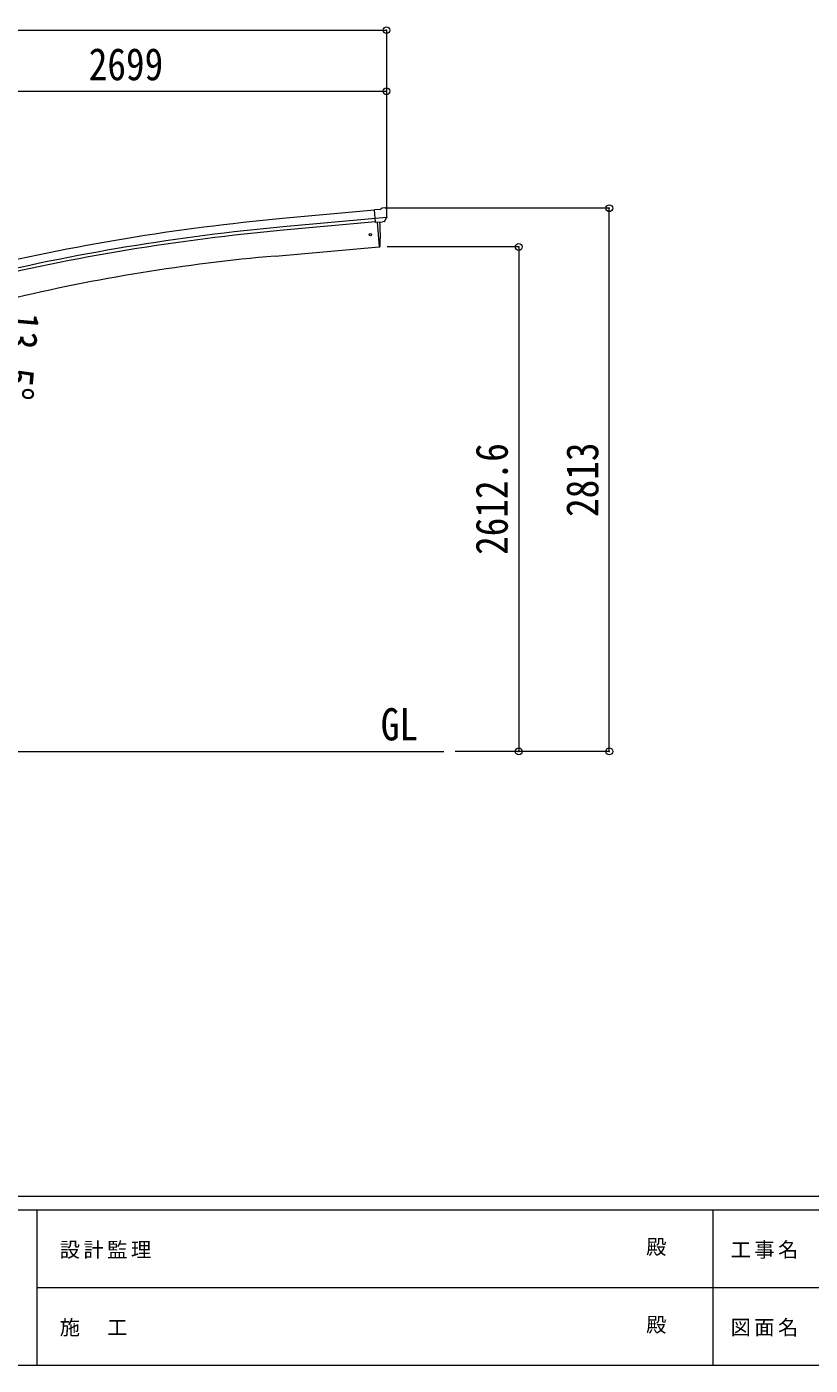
# Model space of a CAD drawing. Units: millimetres at full size. Extents: x -9783 to 9892, y -6828 to 6752.
# Drawn here: x -4022 to 35, y -6828 to 105 of the extents above; entities that cross this region are included whole.
import ezdxf
from ezdxf.enums import TextEntityAlignment as Align

# ---------------------------------------------------------------- set-up
doc = ezdxf.new("R2010")
doc.units = ezdxf.units.MM
doc.header["$LTSCALE"] = 35
doc.header["$PDMODE"] = 32
doc.header["$PDSIZE"] = 35
for name, color, linetype, lineweight in [('0-0_0', 7, 'Continuous', 9), ('0-1_本体', 4, 'Continuous', 9), ('0-2_部品', 7, 'Continuous', 9), ('0-A_寸法', 6, 'Continuous', 9), ('F-0_240', 7, 'Continuous', 9)]:
    doc.layers.add(name, color=color, linetype=linetype, lineweight=lineweight)
doc.styles.add('ＭＳ ゴシック', font='')
doc.styles.get('ＭＳ ゴシック').set_extended_font_data('MS Gothic')

msp = doc.modelspace()

# ---------------------------------------------------------------- linework, layer by layer
at = {"layer": '0-0_0', "color": 6}
for p, q in [((-1004.91, -3648.49), (-1004.91, -835.49)), ((-1473.93, -1035.89), (-1473.93, -3648.49))]:
    msp.add_line(p, q, dxfattribs=at)
at = {"layer": '0-0_0'}
msp.add_line((-7869.27, -3648.49), (-1862.6, -3648.49), dxfattribs=at)
at = {"layer": '0-1_本体'}
for p, q in [((-2220.43, -846.09), (-2697.94, -889.29)), ((-2216.67, -889.09), (-2694.05, -932.28)), ((-2215.2, -905.86), (-2692.53, -949.05)), ((-2207.96, -908.25), (-2196.8, -1035.85)), ((-2734.74, -1082.92), (-2196.8, -1035.85))]:
    msp.add_line(p, q, dxfattribs=at)
for centre, radius, start, end in [((-1701.81, -11899.3), 11054.98, 95.16866, 103.66973), ((-1701.81, -11899.3), 11011.82, 95.16974, 103.66973), ((-1701.81, -11899.3), 10994.98, 95.16974, 103.66973), ((-1911.76, -10489.7), 9442.71, 95.00001, 103.5)]:
    msp.add_arc(centre, radius, start, end, dxfattribs=at)
at = {"layer": '0-2_部品'}
for p, q in [((-2194.05, -841.64), (-2220.61, -843.97)), ((-2214.96, -908.63), (-2220.61, -843.97)), ((-2157.75, -883.93), (-2216.67, -889.09)), ((-2194.05, -841.64), (-2182.33, -834.88)), ((-2167.42, -833.29), (-2181.09, -834.49)), ((-2169, -903.42), (-2158.07, -884.48)), ((-2158.29, -839.05), (-2163.77, -834.44)), ((-2157.23, -841.09), (-2157.11, -842.43)), ((-2204.99, -907.76), (-2214.96, -908.63)), ((-2207.98, -908.02), (-2196.82, -1035.62)), ((-2171.39, -904.82), (-2179.09, -905.49)), ((-2196.82, -1035.62), (-2194.76, -1035.37))]:
    msp.add_line(p, q, dxfattribs=at)
for points in [[(-2157.68, -883.3), (-2157.96, -884.29), (-2158.07, -884.48)], [(-2204.99, -907.76), (-2204.72, -907.83), (-2179.35, -905.61), (-2179.09, -905.49)]]:
    msp.add_lwpolyline(points, dxfattribs=at)
msp.add_circle((-2242.51, -972.37), 6.5, dxfattribs=at)
for centre, radius, start, end in [((-2180.83, -837.48), 3, 95, 120), ((-2166.99, -838.27), 5, 50.00648, 94.99352), ((-2358.74, -860.07), 202.4, 353.4085, 5), ((-3090.58, -979.81), 900, 356.63919, 4.64986), ((-2195.13, -1032.39), 3, 277, 356.63919)]:
    msp.add_arc(centre, radius, start, end, dxfattribs=at)
for centre, major_axis, ratio, start_param, end_param in [((-2152.9, -837.04), (-15.35, 3.44), 0.101033, 5.9751426, 5.9753737), ((-2160.22, -841.34), (2.71, -1.31), 0.997474, 0.5366567, 1.3225652), ((-2171.66, -901.82), (1.62, -2.54), 0.997631, 5.8041905, 5.8929484), ((-2171.73, -901.72), (-3.5, 2.17), 0.650902, 2.1145521, 2.1873627), ((-2171.6, -901.91), (1.62, -2.54), 0.997631, 5.965759, 6.7621801)]:
    msp.add_ellipse(centre, major_axis=major_axis, ratio=ratio, start_param=start_param, end_param=end_param, dxfattribs=at)
at = {"layer": '0-A_寸法'}
for p, q in [((-7572.93, 87.13), (-2158.93, 87.13)), ((-2158.93, 87.13), (-2158.93, -841.72)), ((-4857.93, -229.49), (-2158.93, -229.49)), ((-2158.93, -229.49), (-2158.93, -450.5)), ((-1004.91, -835.49), (-2157.91, -835.49)), ((-1473.93, -1035.89), (-2155.23, -1035.89)), ((-1473.93, -3648.49), (-1802.75, -3648.49)), ((-1004.91, -3648.49), (-1473.93, -3648.49))]:
    msp.add_line(p, q, dxfattribs=at)
for p in [(-2158.93, 87.13), (-2158.93, -229.49), (-1004.91, -835.49), (-1473.93, -1035.89), (-1473.93, -3648.49), (-1004.91, -3648.49)]:
    msp.add_point(p, dxfattribs=at)
at = {"layer": 'F-0_240', "color": 5}
for p, q in [((-9783.03, -5953.1), (9396.97, -5953.1)), ((-9783.03, -6023.1), (6285.75, -6023.1)), ((-3969.25, -6023.1), (-3969.25, -6828.1)), ((-469.25, -6023.1), (-469.25, -6828.1)), ((-3969.25, -6425.6), (3205.75, -6425.6)), ((-9783.03, -6828.1), (9396.97, -6828.1))]:
    msp.add_line(p, q, dxfattribs=at)

# ---------------------------------------------------------------- texts
at = {"layer": '0-0_0', "style": 'ＭＳ ゴシック', "width": 0.85}
msp.add_text('GL', height=166.8, dxfattribs=at).set_placement((-2188.54, -3641.56), align=Align.BOTTOM_LEFT)
at = {"layer": '0-A_寸法', "color": 7, "style": 'ＭＳ ゴシック', "width": 0.85}
msp.add_text('2699', height=166.8, dxfattribs=at).set_placement((-3700.93, -222.49), align=Align.BOTTOM_LEFT)
for s, rotation, p in [('13.5°', 264.997, (-4169.15, -1360.82)), ('2612.6', 90, (-1480.93, -2630.94)), ('2813', 90, (-1011.91, -2434.49))]:
    msp.add_text(s, height=166.8, rotation=rotation, dxfattribs=at).set_placement(p, align=Align.BOTTOM_LEFT)
at = {"layer": 'F-0_240', "style": 'ＭＳ ゴシック'}
for p in [(-814.24, -6276.85), (-814.24, -6679.35)]:
    msp.add_text('殿', height=76.98, dxfattribs=at).set_placement(p, align=Align.BOTTOM_LEFT)
at = {"layer": 'F-0_240', "char_height": 76.98, "attachment_point": 7, "style": 'ＭＳ ゴシック'}
for s, insert in [('\\T1.17;設計監理', (-3851.04, -6276.85)), ('\\T1.17;工事名', (-376.96, -6276.85)), ('\\T1.17;施\u3000工', (-3851.04, -6679.35)), ('\\T1.17;図面名', (-376.96, -6679.35))]:
    msp.add_mtext(s, dxfattribs=dict(at, insert=insert))

doc.saveas('drawing.dxf')
